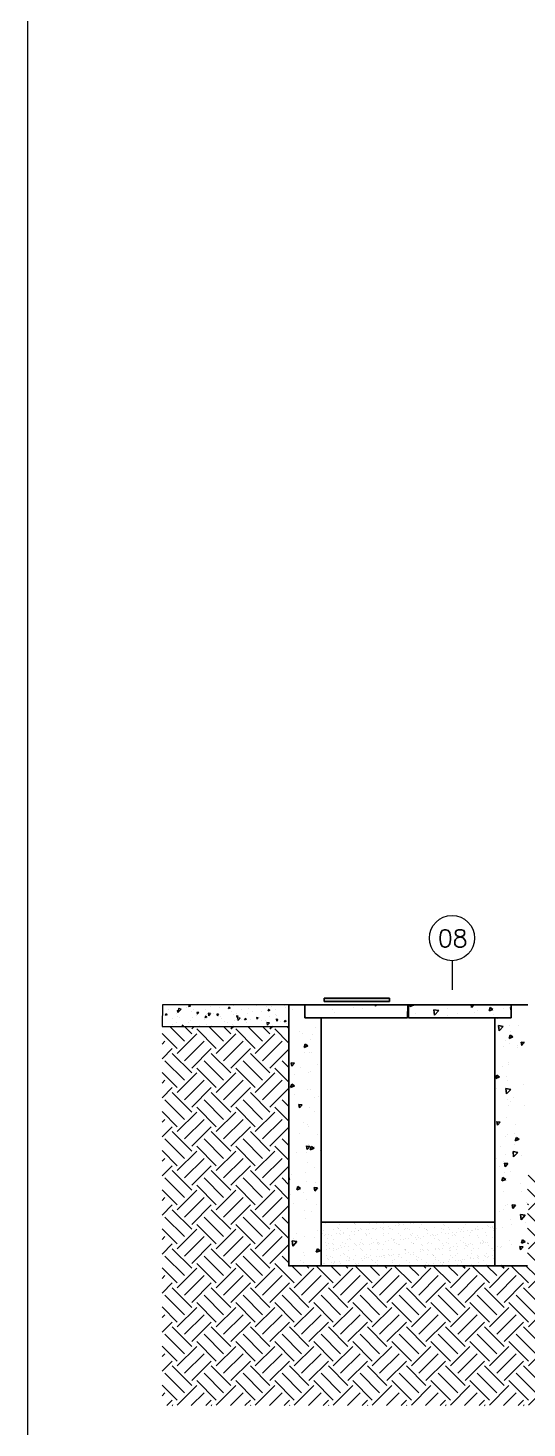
# Model space of a CAD drawing. Extents: x 2368 to 5238, y 905 to 1916.
# Drawn here: x 2532.36 to 2536.95, y 956.14 to 969.01 of the extents above; entities that cross this region are included whole.
import ezdxf

# ---------------------------------------------------------------- set-up
doc = ezdxf.new("R2010")
doc.units = 0
doc.header["$LTSCALE"] = 10
doc.linetypes.add('DASHEDX2', pattern=[38.1, 25.4, -12.7])
doc.layers.add('alvenaria', color=2, linetype='CONTINUOUS', lineweight=15)
doc.layers.add('TEXTO', color=2, linetype='CONTINUOUS', lineweight=15)
for name, color, linetype in [('Caixa de Passagem', 1, 'CONTINUOUS'), ('Condutor Unifilar - Cabo', 200, 'CONTINUOUS'), ('Hachura', 7, 'CONTINUOUS'), ('Tela Ótis', 1, 'CONTINUOUS')]:
    doc.layers.add(name, color=color, linetype=linetype)
doc.styles.add('CP', font='simplex.shx')

msp = doc.modelspace()

# ---------------------------------------------------------------- hatches: boundary and pattern name
at = {"layer": 'Condutor Unifilar - Cabo', "true_color": 0xcd6928}
h = msp.add_hatch(dxfattribs=at)
h.set_pattern_fill('EARTH', color=32, scale=0.04, angle=45)
h.paths.add_polyline_path([(2540.312, 959.693), (2538.323, 959.693), (2538.323, 959.067), (2538.345, 959.067), (2538.345, 959.027), (2538.312, 959.027, -0.389352), (2537.725, 958.467), (2537.725, 958.447), (2537.685, 958.447), (2537.685, 958.467), (2536.959, 958.467), (2536.959, 957.633), (2534.762, 957.633), (2534.762, 959.833), (2533.596, 959.833), (2533.596, 956.348), (2540.312, 956.348)])
at = {"layer": 'Tela Ótis'}
h = msp.add_hatch(color=256, dxfattribs=at)
h.dxf.hatch_style = 1
h.paths.add_polyline_path([(2535.69, 960.062), (2535.69, 960.092), (2535.087, 960.092), (2535.087, 960.062)])

# ---------------------------------------------------------------- linework, layer by layer
at = {"layer": 'alvenaria', "color": 52, "true_color": 0xc8c92d}
for p, q in [((2533.598, 960.033), (2533.596, 959.833)), ((2534.759, 960.033), (2533.598, 960.033)), ((2533.596, 959.833), (2534.759, 959.833))]:
    msp.add_line(p, q, dxfattribs=at)
at = {"layer": 'alvenaria', "color": 18, "linetype": 'Continuous', "true_color": 0x000000}
for p, q in [((2533.601, 959.934), (2533.601, 959.934)), ((2533.601, 959.927), (2533.601, 959.927)), ((2533.604, 960.019), (2533.604, 960.019)), ((2533.63, 959.948), (2533.625, 959.933)), ((2533.643, 959.94), (2533.625, 959.933)), ((2533.643, 959.94), (2533.63, 959.948)), ((2533.659, 959.991), (2533.659, 959.991)), ((2533.732, 959.952), (2533.732, 959.952)), ((2533.75, 959.977), (2533.735, 959.979)), ((2533.735, 959.979), (2533.738, 959.963)), ((2533.736, 959.922), (2533.736, 959.922)), ((2533.75, 959.977), (2533.738, 959.963)), ((2533.741, 959.962), (2533.741, 959.962)), ((2533.748, 959.997), (2533.751, 959.972)), ((2533.771, 959.993), (2533.748, 959.997)), ((2533.771, 959.993), (2533.751, 959.972)), ((2533.752, 959.912), (2533.752, 959.912)), ((2533.755, 960.003), (2533.755, 960.003)), ((2533.819, 960.012), (2533.819, 960.012)), ((2533.844, 960.03), (2533.838, 960.015)), ((2533.856, 960.021), (2533.838, 960.015)), ((2533.856, 960.021), (2533.844, 960.03)), ((2533.863, 959.971), (2533.863, 959.971)), ((2533.872, 959.916), (2533.872, 959.916)), ((2533.889, 959.987), (2533.889, 959.987)), ((2533.913, 959.933), (2533.913, 959.933)), ((2533.933, 959.961), (2533.917, 959.963)), ((2533.917, 959.963), (2533.92, 959.947)), ((2533.933, 959.961), (2533.92, 959.947)), ((2533.979, 960.033), (2533.979, 960.033)), ((2533.995, 959.928), (2533.99, 959.912)), ((2534.008, 959.919), (2533.99, 959.912)), ((2533.992, 959.987), (2533.992, 959.987)), ((2534.008, 959.919), (2533.995, 959.928)), ((2534.008, 959.91), (2534.008, 959.91)), ((2534.009, 959.945), (2534.009, 959.945)), ((2534.019, 959.955), (2534.022, 959.93)), ((2534.042, 959.951), (2534.019, 959.954)), ((2534.042, 959.951), (2534.022, 959.93)), ((2534.037, 960.013), (2534.037, 960.013)), ((2534.072, 959.954), (2534.072, 959.954)), ((2534.115, 959.945), (2534.1, 959.947)), ((2534.1, 959.947), (2534.103, 959.931)), ((2534.115, 959.945), (2534.103, 959.931)), ((2534.119, 959.921), (2534.119, 959.921)), ((2534.122, 960.005), (2534.122, 960.005)), ((2534.134, 959.924), (2534.134, 959.924)), ((2534.209, 960.01), (2534.203, 959.994)), ((2534.221, 960.001), (2534.203, 959.994)), ((2534.221, 960.001), (2534.209, 960.01)), ((2534.233, 959.975), (2534.233, 959.975)), ((2534.251, 959.94), (2534.251, 959.94)), ((2534.254, 960.024), (2534.254, 960.024)), ((2534.282, 959.949), (2534.282, 959.949)), ((2534.297, 959.929), (2534.282, 959.931)), ((2534.282, 959.931), (2534.285, 959.915)), ((2534.297, 959.929), (2534.285, 959.915)), ((2534.29, 959.912), (2534.293, 959.888)), ((2534.313, 959.909), (2534.29, 959.912)), ((2534.313, 959.909), (2534.293, 959.888)), ((2534.328, 960.029), (2534.328, 960.029)), ((2534.329, 959.988), (2534.329, 959.988)), ((2534.379, 959.956), (2534.379, 959.956)), ((2534.393, 959.996), (2534.393, 959.996)), ((2534.43, 959.975), (2534.43, 959.975)), ((2534.464, 960.023), (2534.464, 960.023)), ((2534.479, 959.913), (2534.464, 959.915)), ((2534.464, 959.915), (2534.467, 959.899)), ((2534.479, 959.913), (2534.467, 959.899)), ((2534.486, 959.917), (2534.486, 959.917)), ((2534.491, 959.919), (2534.491, 959.919)), ((2534.51, 959.974), (2534.51, 959.974)), ((2534.553, 960.017), (2534.553, 960.017)), ((2534.574, 959.989), (2534.569, 959.974)), ((2534.586, 959.981), (2534.569, 959.974)), ((2534.586, 959.981), (2534.574, 959.989)), ((2534.578, 960), (2534.578, 960)), ((2534.582, 959.929), (2534.582, 959.929)), ((2534.599, 960.017), (2534.599, 960.017)), ((2534.639, 959.945), (2534.639, 959.945)), ((2534.639, 959.908), (2534.639, 959.908)), ((2534.642, 959.993), (2534.642, 959.993)), ((2534.646, 959.938), (2534.646, 959.938)), ((2534.649, 960.03), (2534.649, 960.03)), ((2534.726, 960.026), (2534.726, 960.026)), ((2534.735, 960.011), (2534.735, 960.011)), ((2533.598, 959.85), (2533.598, 959.85)), ((2533.689, 959.903), (2533.689, 959.903)), ((2533.69, 959.848), (2533.69, 959.848)), ((2533.728, 959.868), (2533.728, 959.868)), ((2533.782, 959.846), (2533.778, 959.833)), ((2533.794, 959.837), (2533.782, 959.846)), ((2533.794, 959.837), (2533.784, 959.833)), ((2533.838, 959.873), (2533.838, 959.873)), ((2533.86, 959.887), (2533.86, 959.887)), ((2533.942, 959.845), (2533.942, 959.845)), ((2533.986, 959.899), (2533.986, 959.899)), ((2533.989, 959.903), (2533.989, 959.903)), ((2534.006, 959.854), (2534.006, 959.854)), ((2534.047, 959.843), (2534.047, 959.843)), ((2534.116, 959.836), (2534.116, 959.836)), ((2534.143, 959.905), (2534.143, 959.905)), ((2534.166, 959.875), (2534.166, 959.875)), ((2534.195, 959.868), (2534.195, 959.868)), ((2534.248, 959.855), (2534.248, 959.855)), ((2534.262, 959.887), (2534.262, 959.887)), ((2534.279, 959.899), (2534.279, 959.899)), ((2534.326, 959.896), (2534.326, 959.896)), ((2534.343, 959.894), (2534.343, 959.894)), ((2534.36, 959.907), (2534.355, 959.892)), ((2534.373, 959.899), (2534.355, 959.892)), ((2534.373, 959.899), (2534.36, 959.907)), ((2534.376, 959.872), (2534.376, 959.872)), ((2534.414, 959.893), (2534.414, 959.893)), ((2534.507, 959.889), (2534.507, 959.889)), ((2534.55, 959.887), (2534.55, 959.887)), ((2534.561, 959.87), (2534.564, 959.846)), ((2534.584, 959.867), (2534.561, 959.87)), ((2534.584, 959.867), (2534.564, 959.846)), ((2534.579, 959.838), (2534.579, 959.838)), ((2534.661, 959.898), (2534.646, 959.899)), ((2534.646, 959.899), (2534.649, 959.883)), ((2534.661, 959.898), (2534.649, 959.883)), ((2534.686, 959.882), (2534.686, 959.882)), ((2534.725, 959.887), (2534.72, 959.872)), ((2534.738, 959.879), (2534.72, 959.872)), ((2534.738, 959.879), (2534.725, 959.887)), ((2534.74, 959.859), (2534.74, 959.859))]:
    msp.add_line(p, q, dxfattribs=at)
at = {"layer": 'alvenaria', "color": 7, "linetype": 'Continuous', "lineweight": -3}
for p, q in [((2534.795, 959.987), (2534.795, 959.987)), ((2534.919, 959.922), (2534.919, 959.922)), ((2535.142, 960.028), (2535.142, 960.028)), ((2535.163, 959.985), (2535.163, 959.985)), ((2535.179, 959.958), (2535.179, 959.958)), ((2535.356, 960.011), (2535.356, 960.011)), ((2535.443, 959.996), (2535.443, 959.996)), ((2535.483, 960.027), (2535.483, 960.027)), ((2535.559, 960.033), (2535.561, 960.021)), ((2535.572, 960.033), (2535.561, 960.021)), ((2535.7, 960.029), (2535.7, 960.029)), ((2535.88, 960.033), (2535.875, 960.017)), ((2535.91, 960.03), (2535.875, 960.017)), ((2535.91, 960.03), (2535.906, 960.033)), ((2535.929, 959.952), (2535.929, 959.952)), ((2536.097, 959.986), (2536.103, 959.937)), ((2536.143, 959.979), (2536.097, 959.986)), ((2536.143, 959.979), (2536.103, 959.937)), ((2536.218, 959.933), (2536.218, 959.933)), ((2536.225, 960.002), (2536.225, 960.002)), ((2536.31, 959.954), (2536.31, 959.954)), ((2536.439, 960.033), (2536.444, 960.008)), ((2536.465, 960.033), (2536.444, 960.008)), ((2536.475, 959.966), (2536.475, 959.966)), ((2536.503, 959.979), (2536.503, 959.979)), ((2536.615, 960.007), (2536.605, 959.976)), ((2536.64, 959.99), (2536.605, 959.976)), ((2536.64, 959.99), (2536.615, 960.007)), ((2536.63, 959.996), (2536.63, 959.996)), ((2536.643, 959.942), (2536.643, 959.942)), ((2536.736, 960.002), (2536.736, 960.002)), ((2536.809, 960.008), (2536.802, 960.008)), ((2536.802, 960.008), (2536.808, 959.976)), ((2536.809, 959.978), (2536.808, 959.976)), ((2536.813, 960.021), (2536.813, 960.021)), ((2534.858, 959.785), (2534.858, 959.785)), ((2535.005, 959.826), (2535.005, 959.826)), ((2536.679, 959.82), (2536.679, 959.82)), ((2536.68, 959.902), (2536.68, 959.902)), ((2536.691, 959.841), (2536.697, 959.793)), ((2536.736, 959.834), (2536.691, 959.841)), ((2536.694, 959.906), (2536.694, 959.906)), ((2536.736, 959.834), (2536.697, 959.793)), ((2536.796, 959.841), (2536.796, 959.841)), ((2536.802, 959.791), (2536.802, 959.791)), ((2536.872, 959.846), (2536.872, 959.846)), ((2534.892, 959.768), (2534.892, 959.768)), ((2534.913, 959.671), (2534.903, 959.641)), ((2534.938, 959.654), (2534.903, 959.641)), ((2534.938, 959.654), (2534.913, 959.671)), ((2534.966, 959.717), (2534.966, 959.717)), ((2534.978, 959.761), (2534.978, 959.761)), ((2536.757, 959.705), (2536.757, 959.705)), ((2536.789, 959.672), (2536.789, 959.672)), ((2536.8, 959.754), (2536.79, 959.723)), ((2536.825, 959.737), (2536.79, 959.723)), ((2536.825, 959.737), (2536.8, 959.754)), ((2536.865, 959.662), (2536.865, 959.662)), ((2536.9, 959.69), (2536.906, 959.658)), ((2536.93, 959.687), (2536.9, 959.689)), ((2536.929, 959.687), (2536.905, 959.657)), ((2534.902, 959.597), (2534.902, 959.597)), ((2534.95, 959.593), (2534.95, 959.593)), ((2534.972, 959.592), (2534.972, 959.592)), ((2536.738, 959.645), (2536.738, 959.645)), ((2536.864, 959.637), (2536.864, 959.637)), ((2534.784, 959.499), (2534.79, 959.467)), ((2534.814, 959.496), (2534.784, 959.498)), ((2534.814, 959.496), (2534.789, 959.467)), ((2534.867, 959.457), (2534.867, 959.457)), ((2534.944, 959.409), (2534.944, 959.409)), ((2534.966, 959.423), (2534.966, 959.423)), ((2535.024, 959.485), (2535.024, 959.485)), ((2536.731, 959.462), (2536.731, 959.462)), ((2536.781, 959.487), (2536.781, 959.487)), ((2536.783, 959.503), (2536.783, 959.503)), ((2534.79, 959.303), (2534.779, 959.272)), ((2534.815, 959.286), (2534.779, 959.272)), ((2534.815, 959.286), (2534.79, 959.303)), ((2534.817, 959.392), (2534.817, 959.392)), ((2536.677, 959.385), (2536.666, 959.355)), ((2536.702, 959.369), (2536.666, 959.355)), ((2536.702, 959.368), (2536.677, 959.385)), ((2536.765, 959.377), (2536.765, 959.377)), ((2536.777, 959.334), (2536.777, 959.334)), ((2536.919, 959.304), (2536.919, 959.304)), ((2534.766, 959.199), (2534.766, 959.199)), ((2534.81, 959.209), (2534.81, 959.209)), ((2534.93, 959.256), (2534.93, 959.256)), ((2534.96, 959.254), (2534.96, 959.254)), ((2535.003, 959.182), (2535.003, 959.182)), ((2535.037, 959.188), (2535.037, 959.188)), ((2536.678, 959.259), (2536.678, 959.259)), ((2536.758, 959.262), (2536.764, 959.214)), ((2536.804, 959.255), (2536.759, 959.262)), ((2536.804, 959.255), (2536.764, 959.214)), ((2536.771, 959.164), (2536.771, 959.164)), ((2536.8, 959.147), (2536.8, 959.147)), ((2536.828, 959.176), (2536.828, 959.176)), ((2534.885, 959.114), (2534.854, 959.116)), ((2534.855, 959.117), (2534.86, 959.085)), ((2534.884, 959.114), (2534.86, 959.084)), ((2534.954, 959.085), (2534.954, 959.085)), ((2534.997, 959.051), (2534.997, 959.051)), ((2536.664, 959.119), (2536.664, 959.119)), ((2536.785, 959.103), (2536.785, 959.103)), ((2536.935, 959.107), (2536.935, 959.107)), ((2534.901, 958.954), (2534.901, 958.954)), ((2534.938, 958.928), (2534.938, 958.928)), ((2534.947, 958.916), (2534.947, 958.916)), ((2536.676, 958.958), (2536.682, 958.926)), ((2536.706, 958.954), (2536.676, 958.957)), ((2536.706, 958.954), (2536.682, 958.925)), ((2536.765, 958.995), (2536.765, 958.995)), ((2536.844, 958.928), (2536.844, 958.928)), ((2534.864, 958.85), (2534.864, 958.85)), ((2535.023, 958.842), (2535.023, 958.842)), ((2535.056, 958.876), (2535.056, 958.876)), ((2536.758, 958.826), (2536.758, 958.826)), ((2536.779, 958.844), (2536.779, 958.844)), ((2536.836, 958.848), (2536.836, 958.848)), ((2536.856, 958.812), (2536.846, 958.782)), ((2536.881, 958.796), (2536.846, 958.782)), ((2536.881, 958.795), (2536.856, 958.813)), ((2534.837, 958.67), (2534.837, 958.67)), ((2534.923, 958.675), (2534.923, 958.675)), ((2534.925, 958.735), (2534.931, 958.703)), ((2534.955, 958.731), (2534.925, 958.734)), ((2534.955, 958.731), (2534.93, 958.702)), ((2534.941, 958.747), (2534.941, 958.747)), ((2534.969, 958.73), (2534.959, 958.699)), ((2534.994, 958.713), (2534.959, 958.699)), ((2534.995, 958.713), (2534.969, 958.73)), ((2535.001, 958.727), (2535.001, 958.727)), ((2535.05, 958.692), (2535.05, 958.692)), ((2536.71, 958.728), (2536.71, 958.728)), ((2536.752, 958.657), (2536.752, 958.657)), ((2536.826, 958.683), (2536.831, 958.635)), ((2536.871, 958.676), (2536.826, 958.683)), ((2536.871, 958.676), (2536.831, 958.635)), ((2536.837, 958.745), (2536.837, 958.745)), ((2536.899, 958.646), (2536.899, 958.646)), ((2534.935, 958.578), (2534.935, 958.578)), ((2535.002, 958.539), (2535.002, 958.539)), ((2536.677, 958.616), (2536.677, 958.616)), ((2536.704, 958.544), (2536.704, 958.544)), ((2536.735, 958.59), (2536.735, 958.59)), ((2536.777, 958.572), (2536.747, 958.575)), ((2536.747, 958.575), (2536.753, 958.544)), ((2536.777, 958.572), (2536.752, 958.543)), ((2536.799, 958.504), (2536.799, 958.504)), ((2534.77, 958.434), (2534.759, 958.435)), ((2534.77, 958.433), (2534.759, 958.422)), ((2534.789, 958.475), (2534.789, 958.475)), ((2534.916, 958.492), (2534.916, 958.492)), ((2534.929, 958.409), (2534.929, 958.409)), ((2535.009, 958.399), (2535.009, 958.399)), ((2536.733, 958.444), (2536.722, 958.413)), ((2536.758, 958.427), (2536.722, 958.414)), ((2536.758, 958.427), (2536.733, 958.444)), ((2536.746, 958.488), (2536.746, 958.488)), ((2536.891, 958.386), (2536.891, 958.386)), ((2534.782, 958.291), (2534.782, 958.291)), ((2534.846, 958.362), (2534.835, 958.331)), ((2534.871, 958.345), (2534.835, 958.331)), ((2534.871, 958.345), (2534.846, 958.362)), ((2534.899, 958.31), (2534.899, 958.31)), ((2534.923, 958.239), (2534.923, 958.239)), ((2535.026, 958.349), (2534.995, 958.352)), ((2534.996, 958.353), (2535.001, 958.321)), ((2535.025, 958.349), (2535.001, 958.32)), ((2536.74, 958.319), (2536.74, 958.319)), ((2536.907, 958.319), (2536.907, 958.319)), ((2534.801, 958.209), (2534.801, 958.209)), ((2534.908, 958.141), (2534.908, 958.141)), ((2534.97, 958.133), (2534.97, 958.133)), ((2535.021, 958.199), (2535.021, 958.199)), ((2536.699, 958.129), (2536.699, 958.129)), ((2536.734, 958.15), (2536.734, 958.15)), ((2536.757, 958.186), (2536.757, 958.186)), ((2536.778, 958.201), (2536.778, 958.201)), ((2536.847, 958.19), (2536.817, 958.193)), ((2536.817, 958.193), (2536.823, 958.161)), ((2536.847, 958.19), (2536.823, 958.161)), ((2536.95, 958.211), (2536.95, 958.211)), ((2534.917, 958.07), (2534.917, 958.07)), ((2536.728, 957.981), (2536.728, 957.981)), ((2536.806, 958.06), (2536.806, 958.06)), ((2536.816, 958.011), (2536.816, 958.011)), ((2536.893, 958.104), (2536.899, 958.056)), ((2536.938, 958.097), (2536.893, 958.104)), ((2536.938, 958.097), (2536.899, 958.056)), ((2536.943, 958.027), (2536.943, 958.027)), ((2534.837, 957.855), (2534.792, 957.862)), ((2534.792, 957.861), (2534.798, 957.813)), ((2534.837, 957.855), (2534.798, 957.813)), ((2534.809, 957.881), (2534.809, 957.881)), ((2534.836, 957.933), (2534.836, 957.933)), ((2534.91, 957.901), (2534.91, 957.901)), ((2535, 957.896), (2535, 957.896)), ((2535.028, 957.958), (2535.028, 957.958)), ((2536.675, 957.972), (2536.675, 957.972)), ((2536.797, 957.861), (2536.797, 957.861)), ((2536.912, 957.871), (2536.902, 957.841)), ((2536.937, 957.854), (2536.902, 957.841)), ((2536.937, 957.854), (2536.912, 957.871)), ((2534.895, 957.758), (2534.895, 957.758)), ((2534.904, 957.732), (2534.904, 957.732)), ((2535.025, 957.789), (2535.015, 957.758)), ((2535.05, 957.772), (2535.015, 957.758)), ((2535.022, 957.774), (2535.022, 957.774)), ((2535.051, 957.772), (2535.025, 957.789)), ((2536.682, 957.81), (2536.682, 957.81)), ((2536.707, 957.801), (2536.707, 957.801)), ((2536.721, 957.812), (2536.721, 957.812)), ((2536.809, 957.827), (2536.809, 957.827)), ((2536.888, 957.811), (2536.894, 957.779)), ((2536.918, 957.808), (2536.888, 957.81)), ((2536.918, 957.808), (2536.893, 957.779)), ((2534.872, 957.68), (2534.872, 957.68)), ((2534.898, 957.667), (2534.898, 957.667)), ((2536.715, 957.642), (2536.715, 957.642))]:
    msp.add_line(p, q, dxfattribs=at)
at = {"layer": 'Caixa de Passagem', "color": 6}
for p, q in [((2535.856, 960.033), (2534.759, 960.033)), ((2534.759, 960.033), (2535.856, 960.033)), ((2534.762, 960.033), (2534.762, 957.633)), ((2534.909, 959.913), (2534.909, 960.033)), ((2535.855, 959.913), (2534.909, 959.913)), ((2535.059, 957.633), (2535.059, 959.913)), ((2535.759, 960.033), (2535.856, 960.033)), ((2535.856, 960.033), (2535.855, 959.913)), ((2535.959, 960.033), (2535.86, 960.033)), ((2535.86, 960.033), (2536.959, 960.033)), ((2535.864, 960.033), (2535.863, 959.913)), ((2535.863, 959.913), (2536.809, 959.913)), ((2536.962, 960.033), (2535.864, 960.033)), ((2536.659, 957.633), (2536.659, 959.913)), ((2536.809, 959.913), (2536.809, 960.033)), ((2536.659, 958.033), (2535.059, 958.033)), ((2536.959, 957.633), (2534.759, 957.633))]:
    msp.add_line(p, q, dxfattribs=at)
at = {"layer": 'Hachura', "linetype": 'Continuous'}
for p, q in [((2535.1, 958.018), (2535.1, 958.018)), ((2535.163, 958.027), (2535.163, 958.027)), ((2535.213, 957.981), (2535.213, 957.981)), ((2535.23, 958.017), (2535.23, 958.017)), ((2535.366, 958.026), (2535.366, 958.026)), ((2535.368, 958.022), (2535.368, 958.022)), ((2535.375, 958.017), (2535.375, 958.017)), ((2535.501, 958.024), (2535.501, 958.024)), ((2535.572, 958.021), (2535.572, 958.021)), ((2535.609, 957.983), (2535.609, 957.983)), ((2535.631, 958.023), (2535.631, 958.023)), ((2535.636, 957.986), (2535.636, 957.986)), ((2535.677, 957.992), (2535.677, 957.992)), ((2535.702, 957.978), (2535.702, 957.978)), ((2535.746, 958.001), (2535.746, 958.001)), ((2535.768, 958.028), (2535.768, 958.028)), ((2535.773, 958.004), (2535.773, 958.004)), ((2535.775, 958.019), (2535.775, 958.019)), ((2535.785, 958.011), (2535.785, 958.011)), ((2535.814, 958.01), (2535.814, 958.01)), ((2535.832, 957.977), (2535.832, 957.977)), ((2535.883, 958.019), (2535.883, 958.019)), ((2535.901, 958.03), (2535.901, 958.03)), ((2535.909, 958.022), (2535.909, 958.022)), ((2535.951, 958.028), (2535.951, 958.028)), ((2535.969, 957.982), (2535.969, 957.982)), ((2535.982, 958.015), (2535.982, 958.015)), ((2536.031, 958.029), (2536.031, 958.029)), ((2536.102, 957.984), (2536.102, 957.984)), ((2536.185, 958.013), (2536.185, 958.013)), ((2536.194, 958.005), (2536.194, 958.005)), ((2536.232, 957.984), (2536.232, 957.984)), ((2536.326, 957.978), (2536.326, 957.978)), ((2536.37, 957.988), (2536.37, 957.988)), ((2536.391, 958.009), (2536.391, 958.009)), ((2536.484, 957.978), (2536.484, 957.978)), ((2536.503, 957.99), (2536.503, 957.99)), ((2536.594, 958.007), (2536.594, 958.007)), ((2536.604, 957.998), (2536.604, 957.998)), ((2536.614, 957.983), (2536.614, 957.983)), ((2536.632, 957.99), (2536.632, 957.99)), ((2536.64, 957.987), (2536.64, 957.987)), ((2536.643, 957.978), (2536.643, 957.978)), ((2535.06, 957.936), (2535.06, 957.936)), ((2535.061, 957.975), (2535.061, 957.975)), ((2535.063, 957.911), (2535.063, 957.911)), ((2535.07, 957.928), (2535.07, 957.928)), ((2535.082, 957.962), (2535.082, 957.962)), ((2535.089, 957.914), (2535.089, 957.914)), ((2535.104, 957.92), (2535.104, 957.92)), ((2535.114, 957.887), (2535.114, 957.887)), ((2535.13, 957.92), (2535.13, 957.92)), ((2535.159, 957.913), (2535.159, 957.913)), ((2535.169, 957.97), (2535.169, 957.97)), ((2535.172, 957.873), (2535.172, 957.873)), ((2535.199, 957.929), (2535.199, 957.929)), ((2535.219, 957.976), (2535.219, 957.976)), ((2535.222, 957.972), (2535.222, 957.972)), ((2535.226, 957.932), (2535.226, 957.932)), ((2535.234, 957.92), (2535.234, 957.92)), ((2535.24, 957.962), (2535.24, 957.962)), ((2535.267, 957.938), (2535.267, 957.938)), ((2535.267, 957.932), (2535.267, 957.932)), ((2535.302, 957.972), (2535.302, 957.972)), ((2535.305, 957.874), (2535.305, 957.874)), ((2535.317, 957.913), (2535.317, 957.913)), ((2535.317, 957.886), (2535.317, 957.886)), ((2535.327, 957.877), (2535.327, 957.877)), ((2535.336, 957.947), (2535.336, 957.947)), ((2535.362, 957.95), (2535.362, 957.95)), ((2535.371, 957.924), (2535.371, 957.924)), ((2535.377, 957.976), (2535.377, 957.976)), ((2535.399, 957.962), (2535.399, 957.962)), ((2535.404, 957.956), (2535.404, 957.956)), ((2535.418, 957.849), (2535.418, 957.849)), ((2535.419, 957.977), (2535.419, 957.977)), ((2535.432, 957.971), (2535.432, 957.971)), ((2535.435, 957.874), (2535.435, 957.874)), ((2535.47, 957.93), (2535.47, 957.93)), ((2535.473, 957.965), (2535.473, 957.965)), ((2535.476, 957.913), (2535.476, 957.913)), ((2535.479, 957.922), (2535.479, 957.922)), ((2535.499, 957.968), (2535.499, 957.968)), ((2535.504, 957.926), (2535.504, 957.926)), ((2535.523, 957.881), (2535.523, 957.881)), ((2535.535, 957.976), (2535.535, 957.976)), ((2535.54, 957.974), (2535.54, 957.974)), ((2535.557, 957.963), (2535.557, 957.963)), ((2535.569, 957.976), (2535.569, 957.976)), ((2535.572, 957.879), (2535.572, 957.879)), ((2535.576, 957.849), (2535.576, 957.849)), ((2535.623, 957.975), (2535.623, 957.975)), ((2535.632, 957.966), (2535.632, 957.966)), ((2535.634, 957.926), (2535.634, 957.926)), ((2535.634, 957.913), (2535.634, 957.913)), ((2535.656, 957.857), (2535.656, 957.857)), ((2535.676, 957.926), (2535.676, 957.926)), ((2535.683, 957.861), (2535.683, 957.861)), ((2535.693, 957.977), (2535.693, 957.977)), ((2535.705, 957.88), (2535.705, 957.88)), ((2535.715, 957.963), (2535.715, 957.963)), ((2535.724, 957.866), (2535.724, 957.866)), ((2535.727, 957.879), (2535.727, 957.879)), ((2535.735, 957.849), (2535.735, 957.849)), ((2535.736, 957.871), (2535.736, 957.871)), ((2535.771, 957.93), (2535.771, 957.93)), ((2535.792, 957.914), (2535.792, 957.914)), ((2535.793, 957.875), (2535.793, 957.875)), ((2535.819, 957.879), (2535.819, 957.879)), ((2535.829, 957.97), (2535.829, 957.97)), ((2535.835, 957.88), (2535.835, 957.88)), ((2535.852, 957.977), (2535.852, 957.977)), ((2535.861, 957.884), (2535.861, 957.884)), ((2535.873, 957.963), (2535.873, 957.963)), ((2535.879, 957.924), (2535.879, 957.924)), ((2535.889, 957.915), (2535.889, 957.915)), ((2535.893, 957.85), (2535.893, 957.85)), ((2535.904, 957.932), (2535.904, 957.932)), ((2535.93, 957.893), (2535.93, 957.893)), ((2535.933, 957.875), (2535.933, 957.875)), ((2535.95, 957.914), (2535.95, 957.914)), ((2535.956, 957.897), (2535.956, 957.897)), ((2535.973, 957.885), (2535.973, 957.885)), ((2535.998, 957.902), (2535.998, 957.902)), ((2536.01, 957.977), (2536.01, 957.977)), ((2536.031, 957.963), (2536.031, 957.963)), ((2536.032, 957.969), (2536.032, 957.969)), ((2536.034, 957.932), (2536.034, 957.932)), ((2536.042, 957.96), (2536.042, 957.96)), ((2536.051, 957.85), (2536.051, 957.85)), ((2536.067, 957.911), (2536.067, 957.911)), ((2536.086, 957.919), (2536.086, 957.919)), ((2536.093, 957.915), (2536.093, 957.915)), ((2536.106, 957.886), (2536.106, 957.886)), ((2536.108, 957.914), (2536.108, 957.914)), ((2536.134, 957.92), (2536.134, 957.92)), ((2536.136, 957.873), (2536.136, 957.873)), ((2536.146, 957.865), (2536.146, 957.865)), ((2536.168, 957.977), (2536.168, 957.977)), ((2536.171, 957.936), (2536.171, 957.936)), ((2536.19, 957.964), (2536.19, 957.964)), ((2536.203, 957.929), (2536.203, 957.929)), ((2536.209, 957.85), (2536.209, 957.85)), ((2536.23, 957.933), (2536.23, 957.933)), ((2536.236, 957.886), (2536.236, 957.886)), ((2536.238, 957.964), (2536.238, 957.964)), ((2536.267, 957.915), (2536.267, 957.915)), ((2536.271, 957.938), (2536.271, 957.938)), ((2536.289, 957.918), (2536.289, 957.918)), ((2536.298, 957.909), (2536.298, 957.909)), ((2536.304, 957.938), (2536.304, 957.938)), ((2536.34, 957.947), (2536.34, 957.947)), ((2536.343, 957.869), (2536.343, 957.869)), ((2536.348, 957.964), (2536.348, 957.964)), ((2536.366, 957.951), (2536.366, 957.951)), ((2536.367, 957.85), (2536.367, 957.85)), ((2536.373, 957.891), (2536.373, 957.891)), ((2536.408, 957.956), (2536.408, 957.956)), ((2536.425, 957.915), (2536.425, 957.915)), ((2536.434, 957.938), (2536.434, 957.938)), ((2536.442, 957.962), (2536.442, 957.962)), ((2536.451, 957.954), (2536.451, 957.954)), ((2536.477, 957.965), (2536.477, 957.965)), ((2536.495, 957.913), (2536.495, 957.913)), ((2536.503, 957.969), (2536.503, 957.969)), ((2536.506, 957.964), (2536.506, 957.964)), ((2536.506, 957.892), (2536.506, 957.892)), ((2536.526, 957.851), (2536.526, 957.851)), ((2536.544, 957.974), (2536.544, 957.974)), ((2536.546, 957.867), (2536.546, 957.867)), ((2536.555, 957.858), (2536.555, 957.858)), ((2536.571, 957.943), (2536.571, 957.943)), ((2536.583, 957.915), (2536.583, 957.915)), ((2536.591, 957.849), (2536.591, 957.849)), ((2536.636, 957.892), (2536.636, 957.892)), ((2536.648, 957.958), (2536.648, 957.958)), ((2535.065, 957.747), (2535.065, 957.747)), ((2535.102, 957.848), (2535.102, 957.848)), ((2535.107, 957.822), (2535.107, 957.822)), ((2535.109, 957.785), (2535.109, 957.785)), ((2535.11, 957.724), (2535.11, 957.724)), ((2535.123, 957.835), (2535.123, 957.835)), ((2535.136, 957.789), (2535.136, 957.789)), ((2535.143, 957.721), (2535.143, 957.721)), ((2535.165, 957.841), (2535.165, 957.841)), ((2535.174, 957.832), (2535.174, 957.832)), ((2535.176, 957.775), (2535.176, 957.775)), ((2535.177, 957.794), (2535.177, 957.794)), ((2535.2, 957.785), (2535.2, 957.785)), ((2535.218, 957.792), (2535.218, 957.792)), ((2535.237, 957.822), (2535.237, 957.822)), ((2535.24, 957.724), (2535.24, 957.724)), ((2535.246, 957.803), (2535.246, 957.803)), ((2535.26, 957.848), (2535.26, 957.848)), ((2535.269, 957.746), (2535.269, 957.746)), ((2535.273, 957.807), (2535.273, 957.807)), ((2535.278, 957.737), (2535.278, 957.737)), ((2535.281, 957.835), (2535.281, 957.835)), ((2535.301, 957.721), (2535.301, 957.721)), ((2535.309, 957.776), (2535.309, 957.776)), ((2535.314, 957.812), (2535.314, 957.812)), ((2535.358, 957.786), (2535.358, 957.786)), ((2535.371, 957.837), (2535.371, 957.837)), ((2535.374, 957.827), (2535.374, 957.827)), ((2535.377, 957.729), (2535.377, 957.729)), ((2535.383, 957.821), (2535.383, 957.821)), ((2535.409, 957.825), (2535.409, 957.825)), ((2535.421, 957.79), (2535.421, 957.79)), ((2535.431, 957.782), (2535.431, 957.782)), ((2535.438, 957.776), (2535.438, 957.776)), ((2535.44, 957.835), (2535.44, 957.835)), ((2535.451, 957.83), (2535.451, 957.83)), ((2535.459, 957.722), (2535.459, 957.722)), ((2535.475, 957.741), (2535.475, 957.741)), ((2535.507, 957.828), (2535.507, 957.828)), ((2535.51, 957.73), (2535.51, 957.73)), ((2535.517, 957.786), (2535.517, 957.786)), ((2535.52, 957.839), (2535.52, 957.839)), ((2535.546, 957.843), (2535.546, 957.843)), ((2535.574, 957.835), (2535.574, 957.835)), ((2535.576, 957.781), (2535.576, 957.781)), ((2535.583, 957.826), (2535.583, 957.826)), ((2535.587, 957.848), (2535.587, 957.848)), ((2535.598, 957.835), (2535.598, 957.835)), ((2535.617, 957.722), (2535.617, 957.722)), ((2535.628, 957.786), (2535.628, 957.786)), ((2535.634, 957.723), (2535.634, 957.723)), ((2535.637, 957.828), (2535.637, 957.828)), ((2535.64, 957.73), (2535.64, 957.73)), ((2535.675, 957.786), (2535.675, 957.786)), ((2535.678, 957.739), (2535.678, 957.739)), ((2535.688, 957.731), (2535.688, 957.731)), ((2535.703, 957.732), (2535.703, 957.732)), ((2535.709, 957.782), (2535.709, 957.782)), ((2535.73, 957.735), (2535.73, 957.735)), ((2535.756, 957.836), (2535.756, 957.836)), ((2535.771, 957.741), (2535.771, 957.741)), ((2535.774, 957.833), (2535.774, 957.833)), ((2535.776, 957.722), (2535.776, 957.722)), ((2535.777, 957.735), (2535.777, 957.735)), ((2535.78, 957.83), (2535.78, 957.83)), ((2535.831, 957.784), (2535.831, 957.784)), ((2535.833, 957.787), (2535.833, 957.787)), ((2535.839, 957.782), (2535.839, 957.782)), ((2535.84, 957.775), (2535.84, 957.775)), ((2535.84, 957.75), (2535.84, 957.75)), ((2535.866, 957.753), (2535.866, 957.753)), ((2535.884, 957.735), (2535.884, 957.735)), ((2535.907, 957.834), (2535.907, 957.834)), ((2535.908, 957.759), (2535.908, 957.759)), ((2535.91, 957.736), (2535.91, 957.736)), ((2535.914, 957.836), (2535.914, 957.836)), ((2535.934, 957.722), (2535.934, 957.722)), ((2535.976, 957.787), (2535.976, 957.787)), ((2535.977, 957.768), (2535.977, 957.768)), ((2535.984, 957.829), (2535.984, 957.829)), ((2535.991, 957.787), (2535.991, 957.787)), ((2535.993, 957.82), (2535.993, 957.82)), ((2536.003, 957.771), (2536.003, 957.771)), ((2536.037, 957.834), (2536.037, 957.834)), ((2536.037, 957.779), (2536.037, 957.779)), ((2536.04, 957.736), (2536.04, 957.736)), ((2536.044, 957.777), (2536.044, 957.777)), ((2536.072, 957.836), (2536.072, 957.836)), ((2536.088, 957.733), (2536.088, 957.733)), ((2536.092, 957.723), (2536.092, 957.723)), ((2536.097, 957.725), (2536.097, 957.725)), ((2536.109, 957.788), (2536.109, 957.788)), ((2536.113, 957.786), (2536.113, 957.786)), ((2536.14, 957.789), (2536.14, 957.789)), ((2536.149, 957.787), (2536.149, 957.787)), ((2536.174, 957.839), (2536.174, 957.839)), ((2536.177, 957.741), (2536.177, 957.741)), ((2536.181, 957.795), (2536.181, 957.795)), ((2536.19, 957.824), (2536.19, 957.824)), ((2536.231, 957.837), (2536.231, 957.837)), ((2536.239, 957.788), (2536.239, 957.788)), ((2536.24, 957.778), (2536.24, 957.778)), ((2536.25, 957.804), (2536.25, 957.804)), ((2536.25, 957.769), (2536.25, 957.769)), ((2536.25, 957.723), (2536.25, 957.723)), ((2536.277, 957.807), (2536.277, 957.807)), ((2536.294, 957.729), (2536.294, 957.729)), ((2536.307, 957.84), (2536.307, 957.84)), ((2536.308, 957.787), (2536.308, 957.787)), ((2536.31, 957.742), (2536.31, 957.742)), ((2536.318, 957.813), (2536.318, 957.813)), ((2536.376, 957.793), (2536.376, 957.793)), ((2536.387, 957.822), (2536.387, 957.822)), ((2536.389, 957.837), (2536.389, 957.837)), ((2536.393, 957.822), (2536.393, 957.822)), ((2536.402, 957.814), (2536.402, 957.814)), ((2536.408, 957.723), (2536.408, 957.723)), ((2536.413, 957.825), (2536.413, 957.825)), ((2536.437, 957.84), (2536.437, 957.84)), ((2536.44, 957.742), (2536.44, 957.742)), ((2536.447, 957.773), (2536.447, 957.773)), ((2536.455, 957.831), (2536.455, 957.831)), ((2536.466, 957.788), (2536.466, 957.788)), ((2536.497, 957.727), (2536.497, 957.727)), ((2536.509, 957.794), (2536.509, 957.794)), ((2536.524, 957.84), (2536.524, 957.84)), ((2536.547, 957.837), (2536.547, 957.837)), ((2536.55, 957.843), (2536.55, 957.843)), ((2536.567, 957.724), (2536.567, 957.724)), ((2536.574, 957.845), (2536.574, 957.845)), ((2536.578, 957.747), (2536.578, 957.747)), ((2536.599, 957.818), (2536.599, 957.818)), ((2536.624, 957.788), (2536.624, 957.788)), ((2536.638, 957.724), (2536.638, 957.724)), ((2536.639, 957.794), (2536.639, 957.794)), ((2536.65, 957.771), (2536.65, 957.771)), ((2535.083, 957.658), (2535.083, 957.658)), ((2535.087, 957.651), (2535.087, 957.651)), ((2535.116, 957.701), (2535.116, 957.701)), ((2535.125, 957.692), (2535.125, 957.692)), ((2535.156, 957.66), (2535.156, 957.66)), ((2535.164, 957.707), (2535.164, 957.707)), ((2535.169, 957.652), (2535.169, 957.652)), ((2535.179, 957.677), (2535.179, 957.677)), ((2535.183, 957.663), (2535.183, 957.663)), ((2535.224, 957.669), (2535.224, 957.669)), ((2535.241, 957.658), (2535.241, 957.658)), ((2535.293, 957.678), (2535.293, 957.678)), ((2535.312, 957.678), (2535.312, 957.678)), ((2535.319, 957.681), (2535.319, 957.681)), ((2535.322, 957.708), (2535.322, 957.708)), ((2535.322, 957.697), (2535.322, 957.697)), ((2535.361, 957.687), (2535.361, 957.687)), ((2535.373, 957.65), (2535.373, 957.65)), ((2535.382, 957.642), (2535.382, 957.642)), ((2535.399, 957.658), (2535.399, 957.658)), ((2535.43, 957.696), (2535.43, 957.696)), ((2535.442, 957.678), (2535.442, 957.678)), ((2535.456, 957.699), (2535.456, 957.699)), ((2535.481, 957.708), (2535.481, 957.708)), ((2535.497, 957.705), (2535.497, 957.705)), ((2535.525, 957.695), (2535.525, 957.695)), ((2535.535, 957.686), (2535.535, 957.686)), ((2535.558, 957.659), (2535.558, 957.659)), ((2535.566, 957.714), (2535.566, 957.714)), ((2535.579, 957.683), (2535.579, 957.683)), ((2535.579, 957.646), (2535.579, 957.646)), ((2535.593, 957.717), (2535.593, 957.717)), ((2535.639, 957.708), (2535.639, 957.708)), ((2535.712, 957.684), (2535.712, 957.684)), ((2535.716, 957.659), (2535.716, 957.659)), ((2535.732, 957.69), (2535.732, 957.69)), ((2535.781, 957.637), (2535.781, 957.637)), ((2535.782, 957.644), (2535.782, 957.644)), ((2535.792, 957.635), (2535.792, 957.635)), ((2535.797, 957.708), (2535.797, 957.708)), ((2535.842, 957.684), (2535.842, 957.684)), ((2535.874, 957.659), (2535.874, 957.659)), ((2535.914, 957.639), (2535.914, 957.639)), ((2535.935, 957.689), (2535.935, 957.689)), ((2535.944, 957.68), (2535.944, 957.68)), ((2535.954, 957.634), (2535.954, 957.634)), ((2535.955, 957.709), (2535.955, 957.709)), ((2535.979, 957.689), (2535.979, 957.689)), ((2535.989, 957.639), (2535.989, 957.639)), ((2536.023, 957.643), (2536.023, 957.643)), ((2536.032, 957.66), (2536.032, 957.66)), ((2536.043, 957.638), (2536.043, 957.638)), ((2536.05, 957.646), (2536.05, 957.646)), ((2536.091, 957.652), (2536.091, 957.652)), ((2536.112, 957.69), (2536.112, 957.69)), ((2536.113, 957.709), (2536.113, 957.709)), ((2536.141, 957.684), (2536.141, 957.684)), ((2536.16, 957.661), (2536.16, 957.661)), ((2536.181, 957.643), (2536.181, 957.643)), ((2536.187, 957.664), (2536.187, 957.664)), ((2536.19, 957.66), (2536.19, 957.66)), ((2536.192, 957.638), (2536.192, 957.638)), ((2536.228, 957.67), (2536.228, 957.67)), ((2536.242, 957.69), (2536.242, 957.69)), ((2536.272, 957.709), (2536.272, 957.709)), ((2536.297, 957.679), (2536.297, 957.679)), ((2536.314, 957.645), (2536.314, 957.645)), ((2536.323, 957.682), (2536.323, 957.682)), ((2536.345, 957.682), (2536.345, 957.682)), ((2536.349, 957.66), (2536.349, 957.66)), ((2536.354, 957.674), (2536.354, 957.674)), ((2536.365, 957.688), (2536.365, 957.688)), ((2536.379, 957.695), (2536.379, 957.695)), ((2536.398, 957.633), (2536.398, 957.633)), ((2536.43, 957.71), (2536.43, 957.71)), ((2536.434, 957.697), (2536.434, 957.697)), ((2536.444, 957.644), (2536.444, 957.644)), ((2536.46, 957.7), (2536.46, 957.7)), ((2536.501, 957.706), (2536.501, 957.706)), ((2536.507, 957.718), (2536.507, 957.718)), ((2536.507, 957.66), (2536.507, 957.66)), ((2536.512, 957.696), (2536.512, 957.696)), ((2536.551, 957.678), (2536.551, 957.678)), ((2536.57, 957.715), (2536.57, 957.715)), ((2536.581, 957.649), (2536.581, 957.649)), ((2536.588, 957.71), (2536.588, 957.71)), ((2536.597, 957.718), (2536.597, 957.718)), ((2536.642, 957.696), (2536.642, 957.696))]:
    msp.add_line(p, q, dxfattribs=at)
at = {"layer": 'Tela Ótis'}
for p, q in [((2535.69, 960.092), (2535.087, 960.092)), ((2535.087, 960.092), (2535.087, 960.062)), ((2535.087, 960.062), (2535.69, 960.062)), ((2535.69, 960.062), (2535.69, 960.092))]:
    msp.add_line(p, q, dxfattribs=at)
at = {"layer": 'TEXTO', "color": 200, "linetype": 'DASHEDX2', "ltscale": 50}
msp.add_line((2532.361, 948.338), (2532.361, 989.092), dxfattribs=at)
at = {"layer": 'TEXTO', "color": 2}
msp.add_line((2536.264, 960.438), (2536.264, 960.17), dxfattribs=at)
msp.add_circle((2536.264, 960.646), 0.208, dxfattribs=at)

# ---------------------------------------------------------------- texts
at = {"layer": 'TEXTO', "color": 2, "style": 'CP'}
msp.add_text('08', height=0.16, dxfattribs=at).set_placement((2536.133, 960.563))

doc.saveas('drawing.dxf')
